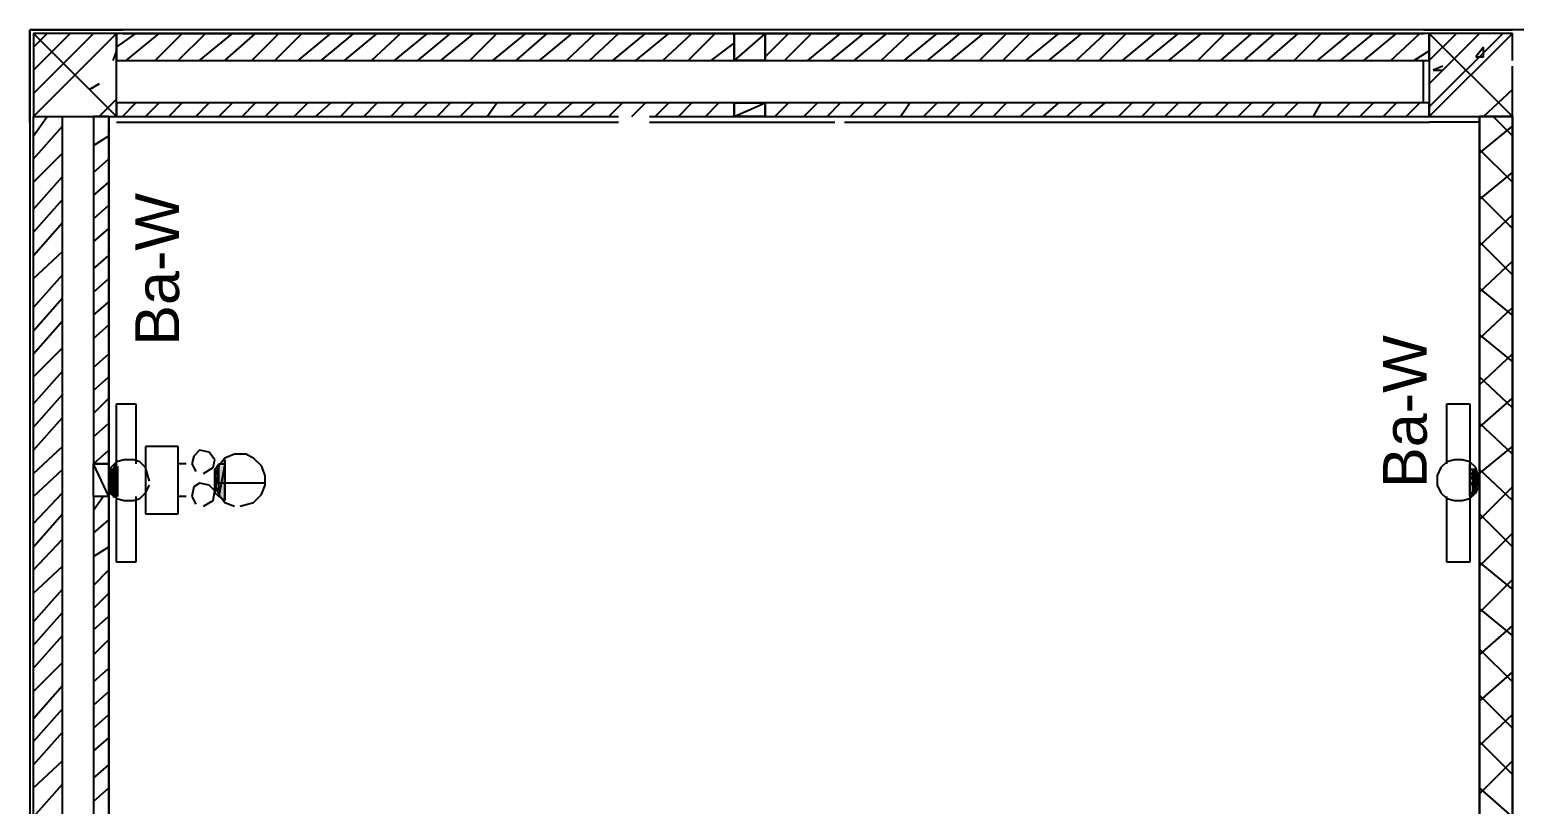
# Model space of a CAD drawing. Header units: millimetres. Extents: x 5 to 415, y 48 to 251.
# Drawn here: x 25.73 to 39.3, y 230.41 to 237.49 of the extents above; entities that cross this region are included whole.
import ezdxf

# ---------------------------------------------------------------- set-up
doc = ezdxf.new("R2010")
doc.units = ezdxf.units.MM
for name, color, linetype in [('H', 7, 'Continuous'), ('P', 7, 'Continuous'), ('T', 7, 'Continuous')]:
    doc.layers.add(name, color=color, linetype=linetype)

msp = doc.modelspace()

# ---------------------------------------------------------------- hatches: boundary and pattern name
at = {"layer": 'H', "linetype": 'Continuous'}
for points in [[(26.458, 233.433), (26.458, 233.468), (26.547, 233.468), (26.547, 233.433), (26.458, 233.433)], [(26.494, 233.468), (26.547, 233.504), (26.547, 233.468), (26.494, 233.468)], [(27.481, 233.221), (27.428, 233.257), (27.428, 233.468), (27.481, 233.504), (27.481, 233.221)], [(27.481, 233.221), (27.481, 233.504), (27.517, 233.504), (27.517, 233.168), (27.481, 233.221)], [(38.911, 233.433), (38.911, 233.468), (38.947, 233.468), (38.947, 233.433), (38.911, 233.433)], [(26.458, 233.38), (26.458, 233.433), (26.547, 233.433), (26.547, 233.38), (26.458, 233.38)], [(26.458, 233.345), (26.458, 233.38), (26.547, 233.38), (26.547, 233.345), (26.458, 233.345)], [(26.458, 233.292), (26.458, 233.345), (26.547, 233.345), (26.547, 233.292), (26.458, 233.292)], [(38.911, 233.38), (38.911, 233.433), (38.947, 233.433), (38.982, 233.38), (38.911, 233.38)], [(38.911, 233.345), (38.911, 233.38), (38.982, 233.38), (38.982, 233.345), (38.911, 233.345)], [(38.911, 233.292), (38.911, 233.345), (38.982, 233.345), (38.947, 233.292), (38.911, 233.292)], [(26.458, 233.257), (26.458, 233.292), (26.547, 233.292), (26.547, 233.257), (26.458, 233.257)], [(26.494, 233.221), (26.458, 233.257), (26.547, 233.221), (26.494, 233.221)], [(26.547, 233.221), (26.458, 233.257), (26.547, 233.257), (26.547, 233.221)], [(38.911, 233.257), (38.911, 233.292), (38.947, 233.292), (38.947, 233.257), (38.911, 233.257)], [(38.911, 233.221), (38.911, 233.257), (38.947, 233.257), (38.911, 233.221)]]:
    msp.add_hatch(color=256, dxfattribs=at).paths.add_polyline_path(points)

# ---------------------------------------------------------------- linework, layer by layer
at = {"layer": 'P'}
for points in [[(25.735, 236.643), (25.735, 237.49)], [(25.735, 237.49), (26.582, 237.49)], [(25.735, 237.49), (25.735, 212.866)], [(308.134, 237.49), (25.735, 237.49)], [(25.77, 237.455), (26.529, 236.696)], [(26.529, 237.455), (25.77, 236.696)], [(25.77, 237.331), (25.894, 237.455)], [(25.77, 237.12), (26.106, 237.455)], [(25.77, 236.908), (26.317, 237.455)], [(25.77, 236.696), (26.529, 237.455)], [(26.529, 237.455), (25.77, 237.455)], [(25.77, 237.455), (25.77, 236.696)], [(26.529, 236.696), (26.529, 237.455)], [(26.529, 237.331), (26.705, 237.455)], [(26.529, 237.455), (26.529, 237.208)], [(32.173, 237.455), (26.529, 237.455)], [(38.47, 237.49), (26.582, 237.49)], [(26.582, 237.455), (38.47, 237.455)], [(26.617, 237.208), (26.917, 237.455)], [(26.882, 237.208), (27.129, 237.455)], [(27.093, 237.208), (27.34, 237.455)], [(27.287, 237.208), (27.587, 237.455)], [(27.517, 237.208), (27.799, 237.455)], [(27.764, 237.208), (28.011, 237.455)], [(27.975, 237.208), (28.222, 237.455)], [(28.187, 237.208), (28.487, 237.455)], [(28.399, 237.208), (28.698, 237.455)], [(28.61, 237.208), (28.91, 237.455)], [(28.857, 237.208), (29.122, 237.455)], [(29.069, 237.208), (29.369, 237.455)], [(29.281, 237.208), (29.58, 237.455)], [(29.492, 237.208), (29.792, 237.455)], [(29.757, 237.208), (30.004, 237.455)], [(29.968, 237.208), (30.268, 237.455)], [(30.18, 237.208), (30.462, 237.455)], [(30.392, 237.208), (30.692, 237.455)], [(30.639, 237.208), (30.903, 237.455)], [(30.85, 237.208), (31.115, 237.455)], [(31.062, 237.208), (31.362, 237.455)], [(31.274, 237.208), (31.574, 237.455)], [(31.521, 237.208), (31.785, 237.455)], [(31.75, 237.208), (31.997, 237.455)], [(32.173, 237.208), (32.173, 237.455)], [(32.456, 237.455), (32.173, 237.208)], [(32.173, 237.208), (32.173, 237.455)], [(32.173, 237.455), (32.456, 237.455)], [(32.456, 237.455), (32.173, 237.455)], [(32.173, 237.455), (32.173, 237.208)], [(32.456, 237.243), (32.667, 237.455)], [(38.523, 237.455), (32.456, 237.455)], [(32.456, 237.455), (32.456, 237.208)], [(32.456, 237.455), (32.456, 237.208)], [(32.456, 237.208), (32.456, 237.455)], [(32.632, 237.208), (32.879, 237.455)], [(32.844, 237.208), (33.143, 237.455)], [(33.055, 237.208), (33.355, 237.455)], [(33.267, 237.208), (33.567, 237.455)], [(33.514, 237.208), (33.778, 237.455)], [(33.726, 237.208), (34.025, 237.455)], [(33.937, 237.208), (34.237, 237.455)], [(34.149, 237.208), (34.449, 237.455)], [(34.413, 237.208), (34.66, 237.455)], [(34.625, 237.208), (34.872, 237.455)], [(34.837, 237.208), (35.137, 237.455)], [(35.048, 237.208), (35.348, 237.455)], [(35.295, 237.208), (35.56, 237.455)], [(35.507, 237.208), (35.754, 237.455)], [(35.719, 237.208), (36.019, 237.455)], [(35.93, 237.208), (36.23, 237.455)], [(36.142, 237.208), (36.442, 237.455)], [(36.407, 237.208), (36.654, 237.455)], [(36.618, 237.208), (36.901, 237.455)], [(36.83, 237.208), (37.112, 237.455)], [(37.042, 237.208), (37.324, 237.455)], [(37.289, 237.208), (37.536, 237.455)], [(37.5, 237.208), (37.8, 237.455)], [(37.712, 237.208), (38.012, 237.455)], [(37.924, 237.208), (38.223, 237.455)], [(38.171, 237.208), (38.435, 237.455)], [(38.47, 237.49), (39.282, 237.49)], [(38.523, 237.455), (39.282, 236.696)], [(39.282, 237.455), (38.523, 236.696)], [(38.523, 237.208), (38.77, 237.455)], [(38.523, 236.996), (38.982, 237.455)], [(38.523, 236.784), (39.194, 237.455)], [(39.282, 237.455), (38.523, 237.455)], [(38.523, 237.455), (38.523, 236.696)], [(38.523, 237.208), (38.523, 237.455)], [(39.282, 237.208), (39.282, 237.455)], [(26.529, 237.296), (26.494, 237.208)], [(31.962, 237.208), (32.173, 237.367)], [(38.382, 237.208), (38.523, 237.296)], [(39.017, 237.331), (38.947, 237.243)], [(39.017, 237.243), (39.017, 237.331)], [(26.529, 237.208), (32.173, 237.208)], [(32.456, 237.208), (32.173, 237.208)], [(32.173, 237.208), (32.456, 237.208)], [(32.456, 237.208), (38.523, 237.208)], [(38.47, 236.82), (38.47, 237.208)], [(38.647, 237.155), (38.559, 237.12)], [(38.559, 237.12), (38.647, 237.12)], [(38.947, 237.243), (39.017, 237.243)], [(39.282, 236.696), (39.282, 237.155)], [(26.37, 236.996), (26.282, 236.943)], [(26.282, 236.943), (26.37, 236.996)], [(26.37, 236.696), (26.529, 236.855)], [(39.017, 236.696), (39.282, 236.943)], [(32.173, 236.82), (26.529, 236.82)], [(26.529, 236.82), (26.529, 236.696)], [(26.582, 236.696), (26.705, 236.82)], [(26.793, 236.696), (26.917, 236.82)], [(27.005, 236.696), (27.129, 236.82)], [(27.252, 236.696), (27.376, 236.82)], [(27.464, 236.696), (27.587, 236.82)], [(27.675, 236.696), (27.799, 236.82)], [(27.887, 236.696), (28.011, 236.82)], [(28.152, 236.696), (28.275, 236.82)], [(28.346, 236.696), (28.487, 236.82)], [(28.575, 236.696), (28.698, 236.82)], [(28.787, 236.696), (28.91, 236.82)], [(29.034, 236.696), (29.157, 236.82)], [(29.245, 236.696), (29.369, 236.82)], [(29.457, 236.696), (29.58, 236.82)], [(29.669, 236.696), (29.792, 236.82)], [(29.916, 236.696), (30.004, 236.82)], [(30.127, 236.696), (30.268, 236.82)], [(30.339, 236.696), (30.462, 236.82)], [(30.551, 236.696), (30.692, 236.82)], [(30.762, 236.696), (30.903, 236.82)], [(31.027, 236.696), (31.15, 236.82)], [(31.238, 236.696), (31.362, 236.82)], [(31.45, 236.696), (31.574, 236.82)], [(31.662, 236.696), (31.785, 236.82)], [(31.909, 236.696), (32.032, 236.82)], [(32.173, 236.696), (32.456, 236.82)], [(32.173, 236.696), (32.173, 236.82)], [(32.173, 236.82), (32.456, 236.82)], [(32.456, 236.82), (32.173, 236.82)], [(32.173, 236.82), (32.173, 236.696)], [(32.173, 236.696), (32.173, 236.82)], [(32.456, 236.82), (32.456, 236.696)], [(32.456, 236.696), (32.456, 236.82)], [(38.523, 236.82), (32.456, 236.82)], [(32.456, 236.82), (32.456, 236.696)], [(32.544, 236.696), (32.667, 236.82)], [(32.808, 236.696), (32.932, 236.82)], [(33.02, 236.696), (33.143, 236.82)], [(33.232, 236.696), (33.355, 236.82)], [(33.443, 236.696), (33.567, 236.82)], [(33.69, 236.696), (33.778, 236.82)], [(33.902, 236.696), (34.025, 236.82)], [(34.114, 236.696), (34.237, 236.82)], [(34.325, 236.696), (34.449, 236.82)], [(34.537, 236.696), (34.66, 236.82)], [(34.784, 236.696), (34.925, 236.82)], [(34.996, 236.696), (35.137, 236.82)], [(35.207, 236.696), (35.348, 236.82)], [(35.419, 236.696), (35.56, 236.82)], [(35.683, 236.696), (35.807, 236.82)], [(35.895, 236.696), (36.019, 236.82)], [(36.107, 236.696), (36.23, 236.82)], [(36.318, 236.696), (36.442, 236.82)], [(36.565, 236.696), (36.689, 236.82)], [(36.777, 236.696), (36.901, 236.82)], [(36.989, 236.696), (37.112, 236.82)], [(37.2, 236.696), (37.324, 236.82)], [(37.465, 236.696), (37.536, 236.82)], [(37.677, 236.696), (37.8, 236.82)], [(37.888, 236.696), (38.012, 236.82)], [(38.1, 236.696), (38.223, 236.82)], [(38.312, 236.696), (38.435, 236.82)], [(38.523, 236.696), (38.523, 236.82)], [(25.77, 236.52), (25.894, 236.696)], [(25.77, 230.046), (25.77, 236.696)], [(25.77, 236.696), (26.035, 236.696)], [(25.77, 230.046), (25.77, 236.696)], [(25.77, 236.308), (26.035, 236.608)], [(26.035, 236.696), (26.529, 236.696)], [(26.035, 230.046), (26.035, 236.696)], [(26.458, 236.696), (26.317, 236.696)], [(26.317, 236.696), (26.317, 233.521)], [(26.458, 233.521), (26.458, 236.696)], [(26.458, 230.046), (26.458, 236.696)], [(26.458, 236.696), (26.458, 230.046)], [(26.529, 236.696), (31.115, 236.696)], [(26.529, 236.643), (31.115, 236.643)], [(31.397, 236.696), (32.173, 236.696)], [(31.397, 236.643), (33.091, 236.643)], [(32.456, 236.696), (32.173, 236.696)], [(32.173, 236.696), (32.456, 236.696)], [(32.456, 236.696), (32.173, 236.696)], [(32.456, 236.696), (38.523, 236.696)], [(33.179, 236.643), (38.523, 236.643)], [(38.523, 236.696), (39.282, 236.696)], [(38.982, 236.643), (38.523, 236.643)], [(38.982, 236.696), (38.982, 230.046)], [(38.982, 230.046), (38.982, 236.696)], [(39.282, 236.696), (38.982, 236.696)], [(38.982, 236.696), (38.982, 230.046)], [(38.982, 236.361), (39.282, 236.608)], [(39.282, 236.52), (39.105, 236.696)], [(39.282, 236.696), (39.282, 230.046)], [(39.282, 230.046), (39.282, 236.696)], [(26.317, 236.432), (26.458, 236.52)], [(25.77, 236.097), (26.035, 236.361)], [(26.317, 236.185), (26.458, 236.308)], [(39.282, 236.097), (38.982, 236.396)], [(38.982, 235.938), (39.282, 236.185)], [(25.77, 235.85), (26.035, 236.149)], [(26.317, 235.973), (26.458, 236.097)], [(25.77, 235.638), (26.035, 235.938)], [(39.282, 235.673), (38.982, 235.973)], [(26.317, 235.761), (26.458, 235.885)], [(38.982, 235.514), (39.282, 235.797)], [(25.77, 235.426), (26.035, 235.726)], [(26.317, 235.55), (26.458, 235.673)], [(39.282, 235.25), (38.982, 235.55)], [(25.77, 235.215), (26.035, 235.462)], [(26.317, 235.303), (26.458, 235.426)], [(38.982, 235.091), (39.282, 235.373)], [(25.77, 234.95), (26.035, 235.25)], [(26.317, 235.091), (26.458, 235.215)], [(39.282, 234.879), (38.982, 235.126)], [(25.77, 234.738), (26.035, 235.038)], [(26.317, 234.879), (26.458, 235.003)], [(38.982, 234.668), (39.282, 234.95)], [(25.77, 234.527), (26.035, 234.827)], [(26.317, 234.668), (26.458, 234.791)], [(39.282, 234.456), (38.982, 234.703)], [(25.77, 234.315), (26.035, 234.58)], [(26.317, 234.403), (26.458, 234.527)], [(38.982, 234.244), (39.282, 234.527)], [(25.77, 234.068), (26.035, 234.368)], [(26.317, 234.192), (26.458, 234.315)], [(39.282, 234.033), (38.982, 234.315)], [(25.77, 233.856), (26.035, 234.156)], [(26.317, 233.98), (26.458, 234.121)], [(26.529, 233.521), (26.529, 234.068)], [(26.529, 234.068), (26.705, 234.068)], [(26.705, 234.068), (26.705, 233.521)], [(38.682, 233.521), (38.682, 234.068)], [(38.682, 234.068), (38.894, 234.068)], [(38.894, 234.068), (38.894, 233.521)], [(38.982, 233.856), (39.282, 234.121)], [(25.77, 233.645), (26.035, 233.945)], [(26.317, 233.768), (26.458, 233.892)], [(39.282, 233.609), (38.982, 233.892)], [(25.77, 233.433), (26.035, 233.68)], [(26.317, 233.521), (26.458, 233.645)], [(27.093, 233.68), (26.793, 233.68)], [(26.793, 233.68), (26.793, 233.063)], [(27.093, 233.063), (27.093, 233.68)], [(27.234, 233.592), (27.217, 233.521)], [(27.287, 233.645), (27.234, 233.592)], [(27.376, 233.627), (27.287, 233.645)], [(27.428, 233.557), (27.376, 233.627)], [(27.605, 233.609), (27.517, 233.574)], [(27.605, 233.609), (27.517, 233.574)], [(27.711, 233.609), (27.605, 233.609)], [(27.711, 233.609), (27.605, 233.609)], [(27.781, 233.574), (27.711, 233.609)], [(27.781, 233.574), (27.711, 233.609)], [(38.982, 233.433), (39.282, 233.68)], [(25.77, 233.221), (26.035, 233.468)], [(26.317, 233.521), (26.458, 233.521)], [(26.458, 233.521), (26.317, 233.521)], [(26.458, 233.221), (26.317, 233.521)], [(26.317, 233.521), (26.458, 233.521)], [(26.317, 233.221), (26.317, 233.521)], [(26.458, 233.221), (26.458, 233.521)], [(26.458, 233.521), (26.458, 233.221)], [(26.476, 233.486), (26.458, 233.415)], [(26.529, 233.468), (26.458, 233.468)], [(26.458, 233.468), (26.529, 233.468)], [(26.529, 233.468), (26.458, 233.468)], [(26.458, 233.468), (26.529, 233.433)], [(26.458, 233.468), (26.529, 233.433)], [(26.458, 233.433), (26.458, 233.468)], [(26.529, 233.539), (26.476, 233.486)], [(26.529, 233.521), (26.494, 233.468)], [(26.494, 233.468), (26.529, 233.521)], [(26.494, 233.468), (26.529, 233.468)], [(26.529, 233.468), (26.494, 233.468)], [(26.599, 233.557), (26.529, 233.539)], [(26.529, 233.221), (26.529, 233.521)], [(26.529, 233.433), (26.529, 233.468)], [(26.688, 233.557), (26.599, 233.557)], [(26.741, 233.539), (26.688, 233.557)], [(26.793, 233.486), (26.741, 233.539)], [(26.829, 233.363), (26.793, 233.486)], [(27.164, 233.521), (27.093, 233.521)], [(27.217, 233.521), (27.252, 233.451)], [(27.323, 233.433), (27.411, 233.486)], [(27.411, 233.486), (27.428, 233.557)], [(27.464, 233.521), (27.428, 233.257)], [(27.464, 233.521), (27.428, 233.257)], [(27.428, 233.468), (27.464, 233.521)], [(27.464, 233.504), (27.428, 233.415)], [(27.464, 233.504), (27.428, 233.415)], [(27.428, 233.257), (27.428, 233.468)], [(27.428, 233.257), (27.428, 233.468)], [(27.428, 233.468), (27.428, 233.31)], [(27.428, 233.468), (27.428, 233.31)], [(27.428, 233.433), (27.428, 233.468)], [(27.517, 233.574), (27.464, 233.504)], [(27.517, 233.574), (27.464, 233.504)], [(27.517, 233.521), (27.464, 233.221)], [(27.517, 233.521), (27.464, 233.221)], [(27.464, 233.221), (27.464, 233.521)], [(27.464, 233.521), (27.517, 233.521)], [(27.464, 233.221), (27.464, 233.521)], [(27.517, 233.186), (27.517, 233.557)], [(27.517, 233.557), (27.517, 233.186)], [(27.517, 233.557), (27.517, 233.186)], [(27.517, 233.521), (27.517, 233.557)], [(27.517, 233.186), (27.517, 233.521)], [(27.517, 233.186), (27.517, 233.521)], [(27.852, 233.504), (27.781, 233.574)], [(27.852, 233.504), (27.781, 233.574)], [(27.887, 233.415), (27.852, 233.504)], [(27.887, 233.415), (27.852, 233.504)], [(38.629, 233.486), (38.594, 233.415)], [(38.682, 233.539), (38.629, 233.486)], [(38.753, 233.557), (38.682, 233.539)], [(38.823, 233.557), (38.753, 233.557)], [(38.894, 233.539), (38.823, 233.557)], [(38.947, 233.486), (38.894, 233.539)], [(38.894, 233.521), (38.894, 233.468)], [(38.894, 233.468), (38.894, 233.521)], [(38.894, 233.521), (38.894, 233.221)], [(38.894, 233.468), (38.947, 233.468)], [(38.947, 233.468), (38.894, 233.468)], [(38.947, 233.468), (38.894, 233.468)], [(38.894, 233.468), (38.947, 233.468)], [(38.894, 233.468), (38.894, 233.433)], [(38.894, 233.433), (38.894, 233.468)], [(38.982, 233.363), (38.947, 233.486)], [(38.947, 233.468), (38.947, 233.433)], [(38.947, 233.433), (38.947, 233.468)], [(39.282, 233.186), (38.982, 233.468)], [(26.529, 233.433), (26.458, 233.433)], [(26.529, 233.433), (26.458, 233.433)], [(26.458, 233.433), (26.529, 233.433)], [(26.458, 233.433), (26.529, 233.433)], [(26.529, 233.433), (26.458, 233.433)], [(26.529, 233.433), (26.458, 233.433)], [(26.458, 233.433), (26.529, 233.398)], [(26.458, 233.433), (26.529, 233.398)], [(26.458, 233.398), (26.458, 233.433)], [(26.458, 233.415), (26.458, 233.327)], [(26.529, 233.398), (26.458, 233.398)], [(26.529, 233.398), (26.458, 233.398)], [(26.458, 233.398), (26.529, 233.345)], [(26.458, 233.398), (26.529, 233.345)], [(26.458, 233.345), (26.458, 233.398)], [(26.529, 233.345), (26.458, 233.345)], [(26.529, 233.345), (26.458, 233.345)], [(26.458, 233.345), (26.529, 233.31)], [(26.458, 233.345), (26.529, 233.31)], [(26.458, 233.31), (26.458, 233.345)], [(26.458, 233.327), (26.476, 233.257)], [(26.529, 233.31), (26.458, 233.31)], [(26.529, 233.31), (26.458, 233.31)], [(26.458, 233.31), (26.529, 233.257)], [(26.458, 233.31), (26.529, 233.257)], [(26.458, 233.257), (26.458, 233.31)], [(26.529, 233.433), (26.529, 233.433)], [(26.529, 233.433), (26.529, 233.433)], [(26.529, 233.398), (26.529, 233.433)], [(26.529, 233.345), (26.529, 233.398)], [(26.529, 233.31), (26.529, 233.345)], [(26.529, 233.257), (26.529, 233.31)], [(26.793, 233.257), (26.829, 233.327)], [(27.234, 233.31), (27.217, 233.221)], [(27.287, 233.345), (27.234, 233.31)], [(27.376, 233.327), (27.287, 233.345)], [(27.428, 233.274), (27.376, 233.327)], [(27.428, 233.31), (27.428, 233.433)], [(27.428, 233.31), (27.428, 233.433)], [(27.428, 233.433), (27.428, 233.345)], [(27.428, 233.433), (27.428, 233.345)], [(27.428, 233.398), (27.428, 233.433)], [(27.428, 233.415), (27.428, 233.327)], [(27.428, 233.415), (27.428, 233.327)], [(27.428, 233.345), (27.428, 233.398)], [(27.887, 233.345), (27.428, 233.345)], [(27.428, 233.345), (27.428, 233.31)], [(27.428, 233.327), (27.464, 233.239)], [(27.428, 233.327), (27.464, 233.239)], [(27.428, 233.31), (27.428, 233.257)], [(27.852, 233.239), (27.887, 233.327)], [(27.852, 233.239), (27.887, 233.327)], [(27.887, 233.327), (27.887, 233.415)], [(27.887, 233.327), (27.887, 233.415)], [(38.594, 233.415), (38.594, 233.327)], [(38.594, 233.327), (38.629, 233.257)], [(38.894, 233.433), (38.947, 233.433)], [(38.947, 233.433), (38.894, 233.433)], [(38.894, 233.433), (38.982, 233.398)], [(38.894, 233.398), (38.894, 233.433)], [(38.982, 233.398), (38.894, 233.398)], [(38.982, 233.398), (38.894, 233.398)], [(38.894, 233.398), (38.982, 233.345)], [(38.894, 233.398), (38.982, 233.345)], [(38.894, 233.345), (38.894, 233.398)], [(38.982, 233.345), (38.894, 233.345)], [(38.982, 233.345), (38.894, 233.345)], [(38.894, 233.345), (38.947, 233.31)], [(38.894, 233.345), (38.894, 233.31)], [(38.894, 233.31), (38.894, 233.345)], [(38.894, 233.31), (38.894, 233.257)], [(38.894, 233.257), (38.894, 233.31)], [(38.947, 233.433), (38.947, 233.433)], [(38.947, 233.433), (38.947, 233.433)], [(38.947, 233.433), (38.982, 233.398)], [(38.982, 233.398), (38.947, 233.433)], [(38.947, 233.31), (38.982, 233.345)], [(38.947, 233.257), (38.982, 233.327)], [(38.947, 233.31), (38.947, 233.257)], [(38.947, 233.257), (38.947, 233.31)], [(38.982, 233.345), (38.982, 233.398)], [(38.982, 233.01), (39.282, 233.31)], [(25.77, 232.974), (26.035, 233.257)], [(26.317, 233.098), (26.405, 233.221)], [(26.458, 233.221), (26.317, 233.221)], [(26.317, 233.221), (26.317, 230.046)], [(26.458, 233.221), (26.317, 233.221)], [(26.529, 233.257), (26.458, 233.257)], [(26.529, 233.257), (26.458, 233.257)], [(26.458, 233.257), (26.529, 233.257)], [(26.458, 233.257), (26.529, 233.257)], [(26.529, 233.257), (26.458, 233.257)], [(26.529, 233.221), (26.458, 233.257)], [(26.458, 233.257), (26.529, 233.221)], [(26.458, 233.257), (26.529, 233.257)], [(26.529, 233.221), (26.458, 233.257)], [(26.458, 230.046), (26.458, 233.221)], [(26.476, 233.257), (26.529, 233.204)], [(26.529, 233.221), (26.494, 233.221)], [(26.494, 233.221), (26.529, 233.221)], [(26.529, 233.257), (26.529, 233.257)], [(26.529, 233.257), (26.529, 233.257)], [(26.529, 233.257), (26.529, 233.221)], [(26.529, 232.622), (26.529, 233.221)], [(26.529, 233.204), (26.599, 233.186)], [(26.599, 233.186), (26.688, 233.186)], [(26.688, 233.186), (26.741, 233.204)], [(26.705, 233.221), (26.705, 232.622)], [(26.741, 233.204), (26.793, 233.257)], [(27.164, 233.221), (27.093, 233.221)], [(27.217, 233.221), (27.252, 233.151)], [(27.323, 233.133), (27.411, 233.186)], [(27.411, 233.186), (27.428, 233.274)], [(27.428, 233.257), (27.464, 233.221)], [(27.464, 233.239), (27.517, 233.168)], [(27.464, 233.239), (27.517, 233.168)], [(27.464, 233.221), (27.517, 233.186)], [(27.517, 233.186), (27.517, 233.186)], [(27.781, 233.168), (27.852, 233.239)], [(27.781, 233.168), (27.852, 233.239)], [(38.629, 233.257), (38.682, 233.204)], [(38.682, 232.622), (38.682, 233.221)], [(38.682, 233.204), (38.753, 233.186)], [(38.753, 233.186), (38.823, 233.186)], [(38.823, 233.186), (38.894, 233.204)], [(38.894, 233.257), (38.947, 233.257)], [(38.947, 233.257), (38.894, 233.257)], [(38.947, 233.257), (38.894, 233.221)], [(38.894, 233.221), (38.947, 233.257)], [(38.894, 233.257), (38.894, 233.221)], [(38.894, 233.221), (38.894, 233.257)], [(38.894, 233.204), (38.947, 233.257)], [(38.894, 233.221), (38.894, 233.221)], [(38.894, 233.221), (38.894, 233.221)], [(38.894, 233.221), (38.894, 232.622)], [(38.947, 233.257), (38.947, 233.257)], [(38.947, 233.257), (38.947, 233.257)], [(25.77, 232.763), (26.035, 233.063)], [(26.793, 233.063), (27.093, 233.063)], [(27.517, 233.168), (27.605, 233.133)], [(27.517, 233.168), (27.605, 233.133)], [(27.658, 233.133), (27.781, 233.168)], [(27.658, 233.133), (27.781, 233.168)], [(39.282, 232.763), (38.982, 233.063)], [(26.317, 232.886), (26.458, 233.01)], [(25.77, 232.551), (26.035, 232.833)], [(38.982, 232.586), (39.282, 232.886)], [(26.317, 232.675), (26.458, 232.763)], [(25.77, 232.339), (26.035, 232.586)], [(26.317, 232.41), (26.458, 232.551)], [(26.705, 232.622), (26.529, 232.622)], [(38.894, 232.622), (38.682, 232.622)], [(39.282, 232.375), (38.982, 232.622)], [(25.77, 232.075), (26.035, 232.375)], [(38.982, 232.163), (39.282, 232.463)], [(26.317, 232.198), (26.458, 232.339)], [(25.77, 231.863), (26.035, 232.163)], [(26.317, 232.004), (26.458, 232.128)], [(39.282, 231.951), (38.982, 232.198)], [(38.982, 231.775), (39.282, 232.04)], [(25.77, 231.652), (26.035, 231.951)], [(26.317, 231.775), (26.458, 231.916)], [(39.282, 231.528), (38.982, 231.828)], [(25.77, 231.44), (26.035, 231.704)], [(26.317, 231.528), (26.458, 231.652)], [(38.982, 231.352), (39.282, 231.616)], [(25.77, 231.193), (26.035, 231.493)], [(26.317, 231.316), (26.458, 231.44)], [(25.77, 230.981), (26.035, 231.281)], [(39.282, 231.105), (38.982, 231.405)], [(26.317, 231.105), (26.458, 231.228)], [(38.982, 230.946), (39.282, 231.228)], [(25.77, 230.77), (26.035, 231.069)], [(26.317, 230.893), (26.458, 231.017)], [(39.282, 230.681), (38.982, 230.981)], [(25.77, 230.558), (26.035, 230.805)], [(26.317, 230.646), (26.458, 230.77)], [(38.982, 230.505), (39.282, 230.805)], [(25.77, 230.293), (26.035, 230.593)], [(26.317, 230.434), (26.458, 230.558)], [(39.282, 230.293), (38.982, 230.558)]]:
    msp.add_lwpolyline(points, dxfattribs=at)

# ---------------------------------------------------------------- texts
at = {"layer": 'T', "char_height": 0.4, "attachment_point": 1, "rotation": 90}
for insert in [(26.7, 234.6), (38.1, 233.3)]:
    msp.add_mtext('{\\fArial|b0|i0|c0|p18;Ba-W}', dxfattribs=dict(at, insert=insert))

doc.saveas('drawing.dxf')
